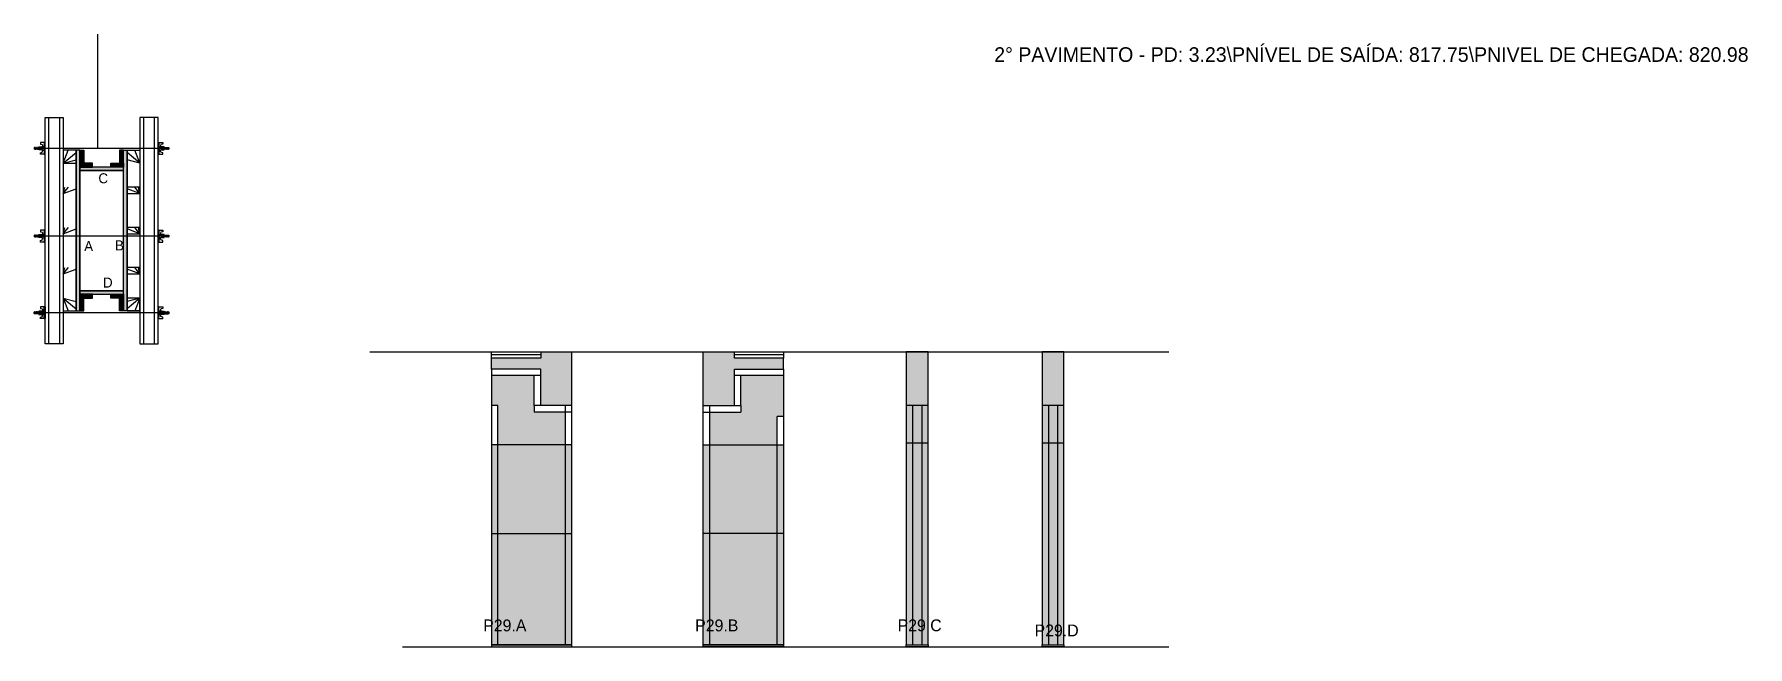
# Model space of a CAD drawing. Header units: metres. Extents: x 3558 to 5436, y 2792 to 3463.
import ezdxf

# ---------------------------------------------------------------- set-up
doc = ezdxf.new("R2010")
doc.units = ezdxf.units.M
for name, color, linetype in [('CHAPA', 7, 'Continuous'), ('COTA', 7, 'Continuous'), ('Hachura', 7, 'Continuous'), ('Madeira', 7, 'Continuous'), ('NOMENCLATURA', 7, 'Continuous'), ('Nível', 7, 'Continuous'), ('Painéis', 7, 'Continuous'), ('Perfil Metálico', 7, 'Continuous'), ('SARR_2.2x7', 7, 'Continuous'), ('SARRAFO', 7, 'Continuous'), ('Texto Seção', 7, 'Continuous'), ('TEXTO_GERAL', 7, 'Continuous')]:
    doc.layers.add(name, color=color, linetype=linetype)

msp = doc.modelspace()

# ---------------------------------------------------------------- hatches: boundary and pattern name
at = {"layer": 'COTA'}
h = msp.add_hatch(color=7, dxfattribs=at)
h.dxf.hatch_style = 1
h.paths.add_polyline_path([(4147.2, 3115.3), (4113.2, 3115.3), (4113.2, 3108.3), (4059.2, 3108.3), (4059.2, 3096.3), (4113.2, 3096.3), (4113.2, 3056.3), (4147.2, 3056.3), (4147.2, 3115.3)])
h = msp.add_hatch(color=7, dxfattribs=at)
h.dxf.hatch_style = 1
h.paths.add_polyline_path([(4325.4, 3096.3), (4379.4, 3096.3), (4379.4, 3108.3), (4325.4, 3108.3), (4325.4, 3115.3), (4291.4, 3115.3), (4291.4, 3056.3), (4325.4, 3056.3), (4325.4, 3096.3)])
h = msp.add_hatch(color=7, dxfattribs=at)
h.dxf.hatch_style = 1
h.paths.add_polyline_path([(4513.7, 3056.3), (4537.7, 3056.3), (4537.7, 3056.3), (4537.7, 3115.3), (4537.7, 3115.3), (4513.7, 3115.3), (4513.7, 3115.3), (4513.7, 3056.3)])
h = msp.add_hatch(color=7, dxfattribs=at)
h.dxf.hatch_style = 1
h.paths.add_polyline_path([(4662.6, 3056.3), (4686.6, 3056.3), (4686.6, 3056.3), (4686.6, 3115.3), (4686.6, 3115.3), (4662.6, 3115.3), (4662.6, 3115.3), (4662.6, 3056.3)])
at = {"layer": 'Hachura'}
h = msp.add_hatch(color=7, dxfattribs=at)
h.dxf.hatch_style = 1
h.paths.add_polyline_path([(3608, 3336), (3604, 3336), (3604, 3336), (3604, 3160), (3604, 3160), (3608, 3160), (3608, 3160), (3608, 3336)])
h = msp.add_hatch(color=7, dxfattribs=at)
h.dxf.hatch_style = 1
h.paths.add_polyline_path([(3608, 3322), (3612.4, 3322), (3612.4, 3322), (3612.4, 3336), (3612.4, 3336), (3608, 3336), (3608, 3336), (3608, 3322)])
h = msp.add_hatch(color=7, dxfattribs=at)
h.dxf.hatch_style = 1
h.paths.add_polyline_path([(3656, 3322), (3651.6, 3322), (3651.6, 3322), (3651.6, 3336), (3651.6, 3336), (3656, 3336), (3656, 3336), (3656, 3322)])
h = msp.add_hatch(color=7, dxfattribs=at)
h.dxf.hatch_style = 1
h.paths.add_polyline_path([(3656, 3336), (3660, 3336), (3660, 3336), (3660, 3160), (3660, 3160), (3656, 3160), (3656, 3160), (3656, 3336)])
h = msp.add_hatch(color=7, dxfattribs=at)
h.dxf.hatch_style = 1
h.paths.add_polyline_path([(3608, 3317.6), (3608, 3322), (3608, 3322), (3622, 3322), (3622, 3322), (3622, 3317.6), (3622, 3317.6), (3608, 3317.6)])
h = msp.add_hatch(color=7, dxfattribs=at)
h.dxf.hatch_style = 1
h.paths.add_polyline_path([(3656, 3314), (3656, 3317.6), (3656, 3317.6), (3608, 3317.6), (3608, 3317.6), (3608, 3314), (3608, 3314), (3656, 3314)])
h = msp.add_hatch(color=7, dxfattribs=at)
h.dxf.hatch_style = 1
h.paths.add_polyline_path([(3656, 3314), (3656, 3317.6), (3656, 3317.6), (3608, 3317.6), (3608, 3317.6), (3608, 3314), (3608, 3314), (3656, 3314)])
h = msp.add_hatch(color=7, dxfattribs=at)
h.dxf.hatch_style = 1
h.paths.add_polyline_path([(3656, 3317.6), (3656, 3322), (3656, 3322), (3642, 3322), (3642, 3322), (3642, 3317.6), (3642, 3317.6), (3656, 3317.6)])
h = msp.add_hatch(color=7, dxfattribs=at)
h.dxf.hatch_style = 1
h.paths.add_polyline_path([(3656, 3178.4), (3656, 3182), (3656, 3182), (3608, 3182), (3608, 3182), (3608, 3178.4), (3608, 3178.4), (3656, 3178.4)])
h = msp.add_hatch(color=7, dxfattribs=at)
h.dxf.hatch_style = 1
h.paths.add_polyline_path([(3656, 3178.4), (3656, 3182), (3656, 3182), (3608, 3182), (3608, 3182), (3608, 3178.4), (3608, 3178.4), (3656, 3178.4)])
h = msp.add_hatch(color=7, dxfattribs=at)
h.dxf.hatch_style = 1
h.paths.add_polyline_path([(3608, 3174), (3608, 3178.4), (3608, 3178.4), (3622, 3178.4), (3622, 3178.4), (3622, 3174), (3622, 3174), (3608, 3174)])
h = msp.add_hatch(color=7, dxfattribs=at)
h.dxf.hatch_style = 1
h.paths.add_polyline_path([(3608, 3174), (3612.4, 3174), (3612.4, 3174), (3612.4, 3160), (3612.4, 3160), (3608, 3160), (3608, 3160), (3608, 3174)])
h = msp.add_hatch(color=7, dxfattribs=at)
h.dxf.hatch_style = 1
h.paths.add_polyline_path([(3656, 3174), (3656, 3178.4), (3656, 3178.4), (3642, 3178.4), (3642, 3178.4), (3642, 3174), (3642, 3174), (3656, 3174)])
h = msp.add_hatch(color=7, dxfattribs=at)
h.dxf.hatch_style = 1
h.paths.add_polyline_path([(3656, 3174), (3651.6, 3174), (3651.6, 3174), (3651.6, 3160), (3651.6, 3160), (3656, 3160), (3656, 3160), (3656, 3174)])
h = msp.add_hatch(color=7, dxfattribs=at)
h.dxf.hatch_style = 1
h.paths.add_polyline_path([(4106.2, 3049.3), (4106.2, 3056.3), (4106.2, 3089.3), (4059.2, 3089.3), (4059.2, 3056.3), (4066.2, 3056.3), (4066.2, 3013.3), (4140.2, 3013.3), (4140.2, 3049.3), (4106.2, 3049.3)])
h.paths.add_polyline_path([(4332.4, 3049.3), (4298.4, 3049.3), (4298.4, 3013.3), (4372.4, 3013.3), (4372.4, 3044.3), (4379.4, 3044.3), (4379.4, 3089.3), (4332.4, 3089.3), (4332.4, 3056.3), (4332.4, 3049.3)])
h = msp.add_hatch(color=7, dxfattribs=at)
h.dxf.hatch_style = 1
h.paths.add_polyline_path([(4537.7, 2794.3), (4537.7, 3056.3), (4537.7, 3056.3), (4513.7, 3056.3), (4513.7, 3056.3), (4513.7, 2794.3), (4513.7, 2794.3), (4537.7, 2794.3)])
h = msp.add_hatch(color=7, dxfattribs=at)
h.dxf.hatch_style = 1
h.paths.add_polyline_path([(4686.6, 2794.3), (4686.6, 3056.3), (4686.6, 3056.3), (4662.6, 3056.3), (4662.6, 3056.3), (4662.6, 2794.3), (4662.6, 2794.3), (4686.6, 2794.3)])
h = msp.add_hatch(color=7, dxfattribs=at)
h.dxf.hatch_style = 1
h.paths.add_polyline_path([(4147.2, 2792.3), (4147.2, 3013.3), (4147.2, 3013.3), (4059.2, 3013.3), (4059.2, 3013.3), (4059.2, 2792.3), (4059.2, 2792.3), (4147.2, 2792.3)])
h = msp.add_hatch(color=7, dxfattribs=at)
h.dxf.hatch_style = 1
h.paths.add_polyline_path([(4291.4, 2792.3), (4291.4, 3013.3), (4291.4, 3013.3), (4379.4, 3013.3), (4379.4, 3013.3), (4379.4, 2792.3), (4379.4, 2792.3), (4291.4, 2792.3)])

# ---------------------------------------------------------------- linework, layer by layer
at = {"layer": 'CHAPA', "color": 7, "lineweight": 25}
for points in [[(3608, 3336), (3604, 3336), (3604, 3160), (3608, 3160)], [(3608, 3336), (3604, 3336), (3604, 3160), (3608, 3160)], [(3656, 3336), (3660, 3336), (3660, 3160), (3656, 3160)], [(3656, 3336), (3660, 3336), (3660, 3160), (3656, 3160)], [(3656, 3314), (3656, 3317.6), (3608, 3317.6), (3608, 3314)], [(3656, 3314), (3656, 3317.6), (3608, 3317.6), (3608, 3314)], [(3656, 3178.4), (3656, 3182), (3608, 3182), (3608, 3178.4)], [(3656, 3178.4), (3656, 3182), (3608, 3182), (3608, 3178.4)]]:
    msp.add_lwpolyline(points, close=True, dxfattribs=at)
at = {"layer": 'COTA', "color": 7, "lineweight": 25}
for p, q in [((4059.2, 3096.3), (4059.2, 3108.3)), ((4113.2, 3115.3), (4147.2, 3115.3)), ((4147.2, 3056.3), (4147.2, 3115.3)), ((4291.4, 3056.3), (4291.4, 3115.3)), ((4291.4, 3115.3), (4325.4, 3115.3)), ((4379.4, 3096.3), (4379.4, 3108.3))]:
    msp.add_line(p, q, dxfattribs=at)
for points in [[(4537.7, 3056.3), (4537.7, 3115.3), (4513.7, 3115.3), (4513.7, 3056.3)], [(4686.6, 3056.3), (4686.6, 3115.3), (4662.6, 3115.3), (4662.6, 3056.3)]]:
    msp.add_lwpolyline(points, dxfattribs=at)
at = {"layer": 'Defpoints', "color": 7, "lineweight": 25}
msp.add_line((3627.9, 3338), (3627.9, 3463), dxfattribs=at)
at = {"layer": 'Hachura', "color": 7, "lineweight": 25}
for p, q in [((3570, 3344.4), (3564.9, 3344.4)), ((3564.9, 3344.4), (3564.9, 3342.8)), ((3564.9, 3342.8), (3567.1, 3342.2)), ((3569.1, 3344.4), (3569.1, 3331.6)), ((3569.1, 3344.4), (3569.1, 3339.3)), ((3569.1, 3344.3), (3570, 3344.3)), ((3569.1, 3344.1), (3570, 3344.1)), ((3569.1, 3343.8), (3570, 3343.8)), ((3569.1, 3343.3), (3570, 3343.3)), ((3569.1, 3342.5), (3570, 3342.5)), ((3570, 3331.6), (3570, 3344.4)), ((3694, 3331.6), (3694, 3344.4)), ((3694, 3344.4), (3699.2, 3344.4)), ((3694.9, 3344.3), (3694, 3344.3)), ((3694.9, 3344.1), (3694, 3344.1)), ((3694.9, 3343.8), (3694, 3343.8)), ((3694.9, 3343.3), (3694, 3343.3)), ((3694.9, 3342.5), (3694, 3342.5)), ((3694.9, 3344.4), (3694.9, 3331.6)), ((3694.9, 3344.4), (3694.9, 3339.3)), ((3699.2, 3342.8), (3697, 3342.2)), ((3699.2, 3344.4), (3699.2, 3342.8)), ((3558.5, 3339), (3558.2, 3338.7)), ((3558.2, 3338.7), (3558.2, 3337.4)), ((3558.5, 3337.1), (3558.2, 3337.4)), ((3558.9, 3339), (3558.5, 3339)), ((3558.5, 3339), (3558.5, 3339)), ((3558.5, 3337.1), (3558.5, 3339)), ((3559.2, 3337.1), (3558.5, 3338.4)), ((3559.1, 3337), (3558.5, 3338.1)), ((3558.5, 3337.6), (3558.9, 3336.9)), ((3558.5, 3337.4), (3558.7, 3337.1)), ((3558.7, 3337.1), (3558.5, 3337.1)), ((3558.9, 3339), (3559.8, 3337.1)), ((3558.9, 3339), (3559.8, 3337.1)), ((3559, 3339.1), (3560, 3336.9)), ((3560.3, 3337), (3559.2, 3339.1)), ((3559.2, 3337.1), (3559.8, 3337.1)), ((3560, 3339), (3559.4, 3339)), ((3560.3, 3337.1), (3559.4, 3339)), ((3560, 3339), (3561, 3337.1)), ((3560.1, 3339.1), (3561.2, 3336.9)), ((3561, 3337.1), (3560.3, 3337.1)), ((3561.4, 3337), (3560.4, 3339.1)), ((3561.2, 3339), (3560.5, 3339)), ((3561.5, 3337.1), (3560.5, 3339)), ((3560.7, 3339), (3560.5, 3339)), ((3561.2, 3339), (3562.1, 3337.1)), ((3561.3, 3339.1), (3562.4, 3336.9)), ((3562.6, 3337), (3561.5, 3339.1)), ((3561.7, 3337.1), (3561.5, 3337.1)), ((3562.3, 3339), (3561.7, 3339)), ((3562.7, 3337.1), (3561.7, 3339)), ((3561.7, 3337.1), (3562.1, 3337.1)), ((3562.3, 3339), (3563.3, 3337.1)), ((3563.3, 3337.9), (3562.7, 3339.1)), ((3562.7, 3337.1), (3563.3, 3337.1)), ((3563.3, 3338.1), (3562.9, 3339)), ((3563.3, 3339), (3562.9, 3339)), ((3704.8, 3338), (3563, 3338)), ((3563.3, 3336.3), (3563.3, 3339.7)), ((3563.3, 3339.7), (3566.5, 3339.7)), ((3563.3, 3338.6), (3566.5, 3338.6)), ((3563.3, 3337.1), (3566.5, 3337.1)), ((3566.5, 3336.3), (3563.3, 3336.3)), ((3563.4, 3336.3), (3563.4, 3339.7)), ((3564.9, 3333.2), (3567.1, 3333.8)), ((3564.9, 3331.6), (3564.9, 3333.2)), ((3569.1, 3331.6), (3564.9, 3331.6)), ((3566.5, 3339.9), (3566.5, 3336.1)), ((3569.1, 3339.9), (3566.5, 3339.9)), ((3566.5, 3336.1), (3566.5, 3336.3)), ((3566.5, 3336.1), (3566.5, 3336.3)), ((3566.5, 3336.1), (3569.1, 3336.1)), ((3569.1, 3338.3), (3567.1, 3338.3)), ((3567.1, 3337.8), (3569.1, 3337.8)), ((3567.3, 3341.9), (3567.3, 3339.9)), ((3567.3, 3334.1), (3567.3, 3336.1)), ((3569.1, 3341), (3570, 3341)), ((3569.1, 3338), (3569.1, 3339.9)), ((3569.1, 3339.3), (3569.1, 3338.6)), ((3569.1, 3338), (3570, 3338)), ((3569.1, 3335), (3570, 3335)), ((3569.1, 3333.5), (3570, 3333.5)), ((3569.1, 3332.7), (3570, 3332.7)), ((3569.1, 3332.2), (3570, 3332.2)), ((3569.1, 3331.9), (3570, 3331.9)), ((3569.1, 3331.7), (3570, 3331.7)), ((3569.1, 3331.6), (3570, 3331.6)), ((3569.4, 3339), (3569.2, 3339)), ((3569.2, 3337), (3569.7, 3337)), ((3569.9, 3339), (3569.4, 3339)), ((3570, 3332.5), (3570, 3340.3)), ((3694.9, 3341), (3694, 3341)), ((3694, 3332.5), (3694, 3340.3)), ((3694.9, 3338), (3694, 3338)), ((3694.9, 3335), (3694, 3335)), ((3694.9, 3333.5), (3694, 3333.5)), ((3694.9, 3332.7), (3694, 3332.7)), ((3694.9, 3332.2), (3694, 3332.2)), ((3694.9, 3331.9), (3694, 3331.9)), ((3694.9, 3331.7), (3694, 3331.7)), ((3694.9, 3331.6), (3694, 3331.6)), ((3694.2, 3339), (3694.6, 3339)), ((3694.8, 3337), (3694.4, 3337)), ((3694.6, 3339), (3694.8, 3339)), ((3694.9, 3338), (3694.9, 3339.9)), ((3694.9, 3339.9), (3697.5, 3339.9)), ((3694.9, 3339.3), (3694.9, 3338.6)), ((3694.9, 3338.3), (3696.9, 3338.3)), ((3696.9, 3337.8), (3694.9, 3337.8)), ((3697.5, 3336.1), (3694.9, 3336.1)), ((3694.9, 3331.6), (3699.2, 3331.6)), ((3696.7, 3341.9), (3696.7, 3339.9)), ((3696.7, 3334.1), (3696.7, 3336.1)), ((3699.2, 3333.2), (3697, 3333.8)), ((3697.5, 3339.9), (3697.5, 3336.1)), ((3700.7, 3339.7), (3697.5, 3339.7)), ((3700.7, 3338.6), (3697.5, 3338.6)), ((3700.7, 3337.1), (3697.5, 3337.1)), ((3697.5, 3336.3), (3700.7, 3336.3)), ((3697.5, 3336.1), (3697.5, 3336.3)), ((3697.5, 3336.1), (3697.5, 3336.3)), ((3699.2, 3331.6), (3699.2, 3333.2)), ((3700.7, 3336.3), (3700.7, 3339.7)), ((3700.7, 3336.3), (3700.7, 3339.7)), ((3700.7, 3337.9), (3701.4, 3339.1)), ((3701.7, 3339), (3700.7, 3337.1)), ((3700.7, 3338.1), (3701.2, 3339)), ((3700.7, 3339), (3701.2, 3339)), ((3701.4, 3337.1), (3700.7, 3337.1)), ((3701.4, 3337), (3702.5, 3339.1)), ((3701.4, 3337.1), (3702.3, 3339)), ((3702.8, 3339.1), (3701.7, 3336.9)), ((3701.7, 3339), (3702.3, 3339)), ((3702.9, 3339), (3701.9, 3337.1)), ((3702.3, 3337.1), (3701.9, 3337.1)), ((3702.3, 3337.1), (3702.5, 3337.1)), ((3702.5, 3337.1), (3703.5, 3339)), ((3702.6, 3337), (3703.7, 3339.1)), ((3703.9, 3339.1), (3702.8, 3336.9)), ((3702.9, 3339), (3703.5, 3339)), ((3704, 3339), (3703, 3337.1)), ((3703, 3337.1), (3703.7, 3337.1)), ((3703.3, 3339), (3703.5, 3339)), ((3703.7, 3337.1), (3704.7, 3339)), ((3703.8, 3337), (3704.8, 3339.1)), ((3705.1, 3339.1), (3704, 3336.9)), ((3704, 3339), (3704.7, 3339)), ((3705.2, 3339), (3704.2, 3337.1)), ((3705.2, 3339), (3704.2, 3337.1)), ((3704.9, 3337.1), (3704.2, 3337.1)), ((3704.9, 3337.1), (3705.5, 3338.4)), ((3704.9, 3337), (3705.5, 3338.1)), ((3705.2, 3339), (3705.5, 3339)), ((3705.5, 3337.6), (3705.2, 3336.9)), ((3705.5, 3337.4), (3705.4, 3337.1)), ((3705.4, 3337.1), (3705.5, 3337.1)), ((3705.5, 3339), (3705.5, 3339)), ((3705.5, 3339), (3705.8, 3338.7)), ((3705.5, 3337.1), (3705.5, 3339)), ((3705.5, 3337.1), (3705.8, 3337.4)), ((3705.8, 3338.7), (3705.8, 3337.4)), ((3564.9, 3248.4), (3564.9, 3246.8)), ((3569.1, 3248.4), (3569.1, 3235.5)), ((3569.1, 3248.4), (3569.1, 3243.3)), ((3694.9, 3248.4), (3694.9, 3235.5)), ((3694.9, 3248.4), (3694.9, 3243.3)), ((3699.2, 3248.4), (3699.2, 3246.8)), ((3558.5, 3243), (3558.2, 3242.7)), ((3558.2, 3242.7), (3558.2, 3241.4)), ((3558.5, 3241.1), (3558.2, 3241.4)), ((3558.9, 3243), (3558.5, 3243)), ((3558.5, 3243), (3558.5, 3243)), ((3558.5, 3241.1), (3558.5, 3243)), ((3559.2, 3241.1), (3558.5, 3242.4)), ((3559.1, 3241), (3558.5, 3242.1)), ((3558.5, 3241.6), (3558.9, 3240.9)), ((3558.5, 3241.4), (3558.7, 3241.1)), ((3558.7, 3241.1), (3558.5, 3241.1)), ((3558.9, 3243), (3559.8, 3241.1)), ((3558.9, 3243), (3559.8, 3241.1)), ((3559, 3243.1), (3560, 3240.9)), ((3560.3, 3241), (3559.2, 3243.1)), ((3559.2, 3241.1), (3559.8, 3241.1)), ((3560, 3243), (3559.4, 3243)), ((3560.3, 3241.1), (3559.4, 3243)), ((3560, 3243), (3561, 3241.1)), ((3560.1, 3243.1), (3561.2, 3240.9)), ((3561, 3241.1), (3560.3, 3241.1)), ((3561.4, 3241), (3560.4, 3243.1)), ((3561.2, 3243), (3560.5, 3243)), ((3561.5, 3241.1), (3560.5, 3243)), ((3560.7, 3243), (3560.5, 3243)), ((3561.2, 3243), (3562.1, 3241.1)), ((3561.3, 3243.1), (3562.4, 3240.9)), ((3562.6, 3241), (3561.5, 3243.1)), ((3561.7, 3241.1), (3561.5, 3241.1)), ((3562.3, 3243), (3561.7, 3243)), ((3562.7, 3241.1), (3561.7, 3243)), ((3561.7, 3241.1), (3562.1, 3241.1)), ((3562.3, 3243), (3563.3, 3241.1)), ((3563.3, 3241.9), (3562.7, 3243.1)), ((3562.7, 3241.1), (3563.3, 3241.1)), ((3563.3, 3242.1), (3562.9, 3243)), ((3563.3, 3243), (3562.9, 3243)), ((3704.8, 3242), (3563, 3242)), ((3563.3, 3240.3), (3563.3, 3243.7)), ((3563.3, 3243.7), (3566.5, 3243.7)), ((3563.3, 3242.6), (3566.5, 3242.6)), ((3563.3, 3241.1), (3566.5, 3241.1)), ((3566.5, 3240.3), (3563.3, 3240.3)), ((3563.4, 3240.3), (3563.4, 3243.7)), ((3570, 3248.4), (3564.9, 3248.4)), ((3564.9, 3246.8), (3567.1, 3246.2)), ((3564.9, 3237.2), (3567.1, 3237.8)), ((3564.9, 3235.5), (3564.9, 3237.2)), ((3569.1, 3235.5), (3564.9, 3235.5)), ((3566.5, 3243.9), (3566.5, 3240.1)), ((3569.1, 3243.9), (3566.5, 3243.9)), ((3566.5, 3240.1), (3566.5, 3240.3)), ((3566.5, 3240.1), (3566.5, 3240.3)), ((3566.5, 3240.1), (3569.1, 3240.1)), ((3569.1, 3242.3), (3567.1, 3242.3)), ((3567.1, 3241.8), (3569.1, 3241.8)), ((3567.3, 3245.9), (3567.3, 3243.9)), ((3567.3, 3238.1), (3567.3, 3240.1)), ((3569.1, 3248.3), (3570, 3248.3)), ((3569.1, 3248.1), (3570, 3248.1)), ((3569.1, 3247.8), (3570, 3247.8)), ((3569.1, 3247.3), (3570, 3247.3)), ((3569.1, 3246.5), (3570, 3246.5)), ((3569.1, 3245), (3570, 3245)), ((3569.1, 3242), (3569.1, 3243.9)), ((3569.1, 3243.3), (3569.1, 3242.6)), ((3569.1, 3242), (3570, 3242)), ((3569.1, 3239), (3570, 3239)), ((3569.1, 3237.5), (3570, 3237.5)), ((3569.1, 3236.7), (3570, 3236.7)), ((3569.1, 3236.2), (3570, 3236.2)), ((3569.1, 3235.9), (3570, 3235.9)), ((3569.1, 3235.7), (3570, 3235.7)), ((3569.1, 3235.5), (3570, 3235.5)), ((3569.4, 3243), (3569.2, 3243)), ((3569.2, 3241), (3569.7, 3241)), ((3569.9, 3243), (3569.4, 3243)), ((3570, 3235.5), (3570, 3248.4)), ((3570, 3236.5), (3570, 3244.3)), ((3694, 3235.5), (3694, 3248.4)), ((3694, 3248.4), (3699.2, 3248.4)), ((3694.9, 3248.3), (3694, 3248.3)), ((3694.9, 3248.1), (3694, 3248.1)), ((3694.9, 3247.8), (3694, 3247.8)), ((3694.9, 3247.3), (3694, 3247.3)), ((3694.9, 3246.5), (3694, 3246.5)), ((3694.9, 3245), (3694, 3245)), ((3694, 3236.5), (3694, 3244.3)), ((3694.9, 3242), (3694, 3242)), ((3694.9, 3239), (3694, 3239)), ((3694.9, 3237.5), (3694, 3237.5)), ((3694.9, 3236.7), (3694, 3236.7)), ((3694.9, 3236.2), (3694, 3236.2)), ((3694.9, 3235.9), (3694, 3235.9)), ((3694.9, 3235.7), (3694, 3235.7)), ((3694.9, 3235.5), (3694, 3235.5)), ((3694.2, 3243), (3694.6, 3243)), ((3694.8, 3241), (3694.4, 3241)), ((3694.6, 3243), (3694.8, 3243)), ((3694.9, 3242), (3694.9, 3243.9)), ((3694.9, 3243.9), (3697.5, 3243.9)), ((3694.9, 3243.3), (3694.9, 3242.6)), ((3694.9, 3242.3), (3696.9, 3242.3)), ((3696.9, 3241.8), (3694.9, 3241.8)), ((3697.5, 3240.1), (3694.9, 3240.1)), ((3694.9, 3235.5), (3699.2, 3235.5)), ((3696.7, 3245.9), (3696.7, 3243.9)), ((3696.7, 3238.1), (3696.7, 3240.1)), ((3699.2, 3246.8), (3697, 3246.2)), ((3699.2, 3237.2), (3697, 3237.8)), ((3697.5, 3243.9), (3697.5, 3240.1)), ((3700.7, 3243.7), (3697.5, 3243.7)), ((3700.7, 3242.6), (3697.5, 3242.6)), ((3700.7, 3241.1), (3697.5, 3241.1)), ((3697.5, 3240.3), (3700.7, 3240.3)), ((3697.5, 3240.1), (3697.5, 3240.3)), ((3697.5, 3240.1), (3697.5, 3240.3)), ((3699.2, 3235.5), (3699.2, 3237.2)), ((3700.7, 3240.3), (3700.7, 3243.7)), ((3700.7, 3240.3), (3700.7, 3243.7)), ((3700.7, 3241.9), (3701.4, 3243.1)), ((3701.7, 3243), (3700.7, 3241.1)), ((3700.7, 3242.1), (3701.2, 3243)), ((3700.7, 3243), (3701.2, 3243)), ((3701.4, 3241.1), (3700.7, 3241.1)), ((3701.4, 3241), (3702.5, 3243.1)), ((3701.4, 3241.1), (3702.3, 3243)), ((3702.8, 3243.1), (3701.7, 3240.9)), ((3701.7, 3243), (3702.3, 3243)), ((3702.9, 3243), (3701.9, 3241.1)), ((3702.3, 3241.1), (3701.9, 3241.1)), ((3702.3, 3241.1), (3702.5, 3241.1)), ((3702.5, 3241.1), (3703.5, 3243)), ((3702.6, 3241), (3703.7, 3243.1)), ((3703.9, 3243.1), (3702.8, 3240.9)), ((3702.9, 3243), (3703.5, 3243)), ((3704, 3243), (3703, 3241.1)), ((3703, 3241.1), (3703.7, 3241.1)), ((3703.3, 3243), (3703.5, 3243)), ((3703.7, 3241.1), (3704.7, 3243)), ((3703.8, 3241), (3704.8, 3243.1)), ((3705.1, 3243.1), (3704, 3240.9)), ((3704, 3243), (3704.7, 3243)), ((3705.2, 3243), (3704.2, 3241.1)), ((3705.2, 3243), (3704.2, 3241.1)), ((3704.9, 3241.1), (3704.2, 3241.1)), ((3704.9, 3241.1), (3705.5, 3242.4)), ((3704.9, 3241), (3705.5, 3242.1)), ((3705.2, 3243), (3705.5, 3243)), ((3705.5, 3241.6), (3705.2, 3240.9)), ((3705.5, 3241.4), (3705.4, 3241.1)), ((3705.4, 3241.1), (3705.5, 3241.1)), ((3705.5, 3243), (3705.5, 3243)), ((3705.5, 3243), (3705.8, 3242.7)), ((3705.5, 3241.1), (3705.5, 3243)), ((3705.5, 3241.1), (3705.8, 3241.4)), ((3705.8, 3242.7), (3705.8, 3241.4)), ((3558.5, 3158.9), (3558.2, 3158.6)), ((3558.2, 3157.3), (3558.2, 3158.6)), ((3558.5, 3157), (3558.2, 3157.3)), ((3558.5, 3158.4), (3558.9, 3159.1)), ((3559.1, 3159), (3558.5, 3157.9)), ((3558.5, 3158.6), (3558.7, 3158.9)), ((3558.7, 3158.9), (3558.5, 3158.9)), ((3559.2, 3158.9), (3558.5, 3157.6)), ((3558.5, 3158.9), (3558.5, 3157)), ((3558.9, 3157), (3558.5, 3157)), ((3558.5, 3157), (3558.5, 3157)), ((3558.9, 3157), (3559.8, 3158.9)), ((3558.9, 3157), (3559.8, 3158.9)), ((3559, 3156.9), (3560, 3159.1)), ((3560.3, 3159), (3559.2, 3156.9)), ((3559.2, 3158.9), (3559.8, 3158.9)), ((3560.3, 3158.9), (3559.4, 3157)), ((3560, 3157), (3559.4, 3157)), ((3560, 3157), (3561, 3158.9)), ((3560.1, 3156.9), (3561.2, 3159.1)), ((3561, 3158.9), (3560.3, 3158.9)), ((3561.4, 3159), (3560.4, 3156.9)), ((3561.5, 3158.9), (3560.5, 3157)), ((3561.2, 3157), (3560.5, 3157)), ((3560.7, 3157), (3560.5, 3157)), ((3561.2, 3157), (3562.1, 3158.9)), ((3561.3, 3156.9), (3562.4, 3159.1)), ((3562.6, 3159), (3561.5, 3156.9)), ((3561.7, 3158.9), (3561.5, 3158.9)), ((3561.7, 3158.9), (3562.1, 3158.9)), ((3562.7, 3158.9), (3561.7, 3157)), ((3562.3, 3157), (3561.7, 3157)), ((3562.3, 3157), (3563.3, 3158.9)), ((3562.7, 3158.9), (3563.3, 3158.9)), ((3563.3, 3158.1), (3562.7, 3156.9)), ((3563.3, 3157.9), (3562.9, 3157)), ((3563.3, 3157), (3562.9, 3157)), ((3704.8, 3158), (3563, 3158)), ((3563.3, 3159.7), (3563.3, 3156.3)), ((3566.5, 3159.7), (3563.3, 3159.7)), ((3563.3, 3158.9), (3566.5, 3158.9)), ((3563.3, 3157.4), (3566.5, 3157.4)), ((3563.3, 3156.3), (3566.5, 3156.3)), ((3563.4, 3159.7), (3563.4, 3156.3)), ((3569.1, 3164.4), (3564.9, 3164.4)), ((3564.9, 3164.4), (3564.9, 3162.8)), ((3564.9, 3162.8), (3567.1, 3162.2)), ((3566.5, 3156.1), (3566.5, 3159.9)), ((3566.5, 3159.9), (3569.1, 3159.9)), ((3566.5, 3159.9), (3566.5, 3159.7)), ((3566.5, 3159.9), (3566.5, 3159.7)), ((3569.1, 3156.1), (3566.5, 3156.1)), ((3567.1, 3158.2), (3569.1, 3158.2)), ((3569.1, 3157.7), (3567.1, 3157.7)), ((3567.3, 3161.9), (3567.3, 3159.9)), ((3567.3, 3154.1), (3567.3, 3156.1)), ((3569.1, 3151.5), (3569.1, 3164.4)), ((3569.1, 3164.4), (3570, 3164.4)), ((3569.1, 3164.3), (3570, 3164.3)), ((3569.1, 3164.1), (3570, 3164.1)), ((3569.1, 3163.8), (3570, 3163.8)), ((3569.1, 3163.3), (3570, 3163.3)), ((3569.1, 3162.5), (3570, 3162.5)), ((3569.1, 3161), (3570, 3161)), ((3569.1, 3158), (3569.1, 3156.1)), ((3569.1, 3158), (3570, 3158)), ((3569.1, 3156.7), (3569.1, 3157.4)), ((3569.1, 3151.5), (3569.1, 3156.7)), ((3569.1, 3155), (3570, 3155)), ((3569.2, 3159), (3569.7, 3159)), ((3569.4, 3157), (3569.2, 3157)), ((3569.9, 3157), (3569.4, 3157)), ((3570, 3164.4), (3570, 3151.6)), ((3570, 3163.5), (3570, 3155.7)), ((3694, 3164.4), (3694, 3151.6)), ((3694.9, 3164.4), (3694, 3164.4)), ((3694.9, 3164.3), (3694, 3164.3)), ((3694.9, 3164.1), (3694, 3164.1)), ((3694.9, 3163.8), (3694, 3163.8)), ((3694, 3163.5), (3694, 3155.7)), ((3694.9, 3163.3), (3694, 3163.3)), ((3694.9, 3162.5), (3694, 3162.5)), ((3694.9, 3161), (3694, 3161)), ((3694.9, 3158), (3694, 3158)), ((3694.9, 3155), (3694, 3155)), ((3694.2, 3157), (3694.6, 3157)), ((3694.8, 3159), (3694.4, 3159)), ((3694.6, 3157), (3694.8, 3157)), ((3694.9, 3151.5), (3694.9, 3164.4)), ((3694.9, 3164.4), (3699.2, 3164.4)), ((3697.5, 3159.9), (3694.9, 3159.9)), ((3696.9, 3158.2), (3694.9, 3158.2)), ((3694.9, 3158), (3694.9, 3156.1)), ((3694.9, 3157.7), (3696.9, 3157.7)), ((3694.9, 3156.7), (3694.9, 3157.4)), ((3694.9, 3151.5), (3694.9, 3156.7)), ((3694.9, 3156.1), (3697.5, 3156.1)), ((3696.7, 3161.9), (3696.7, 3159.9)), ((3696.7, 3154.1), (3696.7, 3156.1)), ((3699.2, 3162.8), (3697, 3162.2)), ((3697.5, 3156.1), (3697.5, 3159.9)), ((3697.5, 3159.9), (3697.5, 3159.7)), ((3697.5, 3159.9), (3697.5, 3159.7)), ((3697.5, 3159.7), (3700.7, 3159.7)), ((3700.7, 3158.9), (3697.5, 3158.9)), ((3700.7, 3157.4), (3697.5, 3157.4)), ((3700.7, 3156.3), (3697.5, 3156.3)), ((3699.2, 3164.4), (3699.2, 3162.8)), ((3700.7, 3159.7), (3700.7, 3156.3)), ((3700.7, 3159.7), (3700.7, 3156.3)), ((3701.4, 3158.9), (3700.7, 3158.9)), ((3701.7, 3157), (3700.7, 3158.9)), ((3700.7, 3158.1), (3701.4, 3156.9)), ((3700.7, 3157.9), (3701.2, 3157)), ((3700.7, 3157), (3701.2, 3157)), ((3701.4, 3159), (3702.5, 3156.9)), ((3701.4, 3158.9), (3702.3, 3157)), ((3702.8, 3156.9), (3701.7, 3159.1)), ((3701.7, 3157), (3702.3, 3157)), ((3702.3, 3158.9), (3701.9, 3158.9)), ((3702.9, 3157), (3701.9, 3158.9)), ((3702.3, 3158.9), (3702.5, 3158.9)), ((3702.5, 3158.9), (3703.5, 3157)), ((3702.6, 3159), (3703.7, 3156.9)), ((3703.9, 3156.9), (3702.8, 3159.1)), ((3702.9, 3157), (3703.5, 3157)), ((3703, 3158.9), (3703.7, 3158.9)), ((3704, 3157), (3703, 3158.9)), ((3703.3, 3157), (3703.5, 3157)), ((3703.7, 3158.9), (3704.7, 3157)), ((3703.8, 3159), (3704.8, 3156.9)), ((3705.1, 3156.9), (3704, 3159.1)), ((3704, 3157), (3704.7, 3157)), ((3705.2, 3157), (3704.2, 3158.9)), ((3704.9, 3158.9), (3704.2, 3158.9)), ((3705.2, 3157), (3704.2, 3158.9)), ((3704.9, 3159), (3705.5, 3157.9)), ((3704.9, 3158.9), (3705.5, 3157.6)), ((3705.5, 3158.4), (3705.2, 3159.1)), ((3705.2, 3157), (3705.5, 3157)), ((3705.5, 3158.6), (3705.4, 3158.9)), ((3705.4, 3158.9), (3705.5, 3158.9)), ((3705.5, 3158.9), (3705.8, 3158.6)), ((3705.5, 3158.9), (3705.5, 3157)), ((3705.5, 3157), (3705.8, 3157.3)), ((3705.5, 3157), (3705.5, 3157)), ((3705.8, 3157.3), (3705.8, 3158.6)), ((3564.9, 3153.2), (3567.1, 3153.8)), ((3564.9, 3151.5), (3564.9, 3153.2)), ((3570, 3151.6), (3564.9, 3151.6)), ((3569.1, 3153.5), (3570, 3153.5)), ((3569.1, 3152.7), (3570, 3152.7)), ((3569.1, 3152.2), (3570, 3152.2)), ((3569.1, 3151.9), (3570, 3151.9)), ((3569.1, 3151.7), (3570, 3151.7)), ((3694.9, 3153.5), (3694, 3153.5)), ((3694.9, 3152.7), (3694, 3152.7)), ((3694.9, 3152.2), (3694, 3152.2)), ((3694.9, 3151.9), (3694, 3151.9)), ((3694.9, 3151.7), (3694, 3151.7)), ((3694, 3151.6), (3699.2, 3151.6)), ((3699.2, 3153.2), (3697, 3153.8)), ((3699.2, 3151.5), (3699.2, 3153.2))]:
    msp.add_line(p, q, dxfattribs=at)
at = {"layer": 'Madeira', "color": 7, "lineweight": 25}
for p, q in [((3590, 3322), (3595.4, 3336)), ((3590, 3322), (3604, 3333.5)), ((3590, 3322), (3604, 3325.5)), ((3674, 3322), (3660, 3333.5)), ((3674, 3322), (3660, 3325.5)), ((3674, 3322), (3668.6, 3336)), ((3590, 3288.5), (3595.8, 3295.5)), ((3590, 3288.5), (3591.7, 3295.5)), ((3590, 3288.5), (3604, 3293.9)), ((3674, 3288.5), (3660, 3293.9)), ((3674, 3288.5), (3668.3, 3295.5)), ((3674, 3288.5), (3672.3, 3295.5)), ((3590, 3244.5), (3595.8, 3251.5)), ((3590, 3244.5), (3591.7, 3251.5)), ((3590, 3244.5), (3604, 3249.9)), ((3674, 3244.5), (3660, 3249.9)), ((3674, 3244.5), (3668.3, 3251.5)), ((3674, 3244.5), (3672.3, 3251.5)), ((3590, 3200.5), (3595.8, 3207.5)), ((3590, 3200.5), (3591.7, 3207.5)), ((3590, 3200.5), (3604, 3205.9)), ((3674, 3200.5), (3660, 3205.9)), ((3674, 3200.5), (3668.3, 3207.5)), ((3674, 3200.5), (3672.3, 3207.5)), ((3590, 3174), (3604, 3162.5)), ((3590, 3174), (3604, 3170.5)), ((3590, 3174), (3595.4, 3160)), ((3674, 3174), (3660, 3162.5)), ((3674, 3174), (3660, 3170.5)), ((3674, 3174), (3668.6, 3160))]:
    msp.add_line(p, q, dxfattribs=at)
for points in [[(3590, 3322), (3604, 3322), (3604, 3336), (3590, 3336)], [(3590, 3160), (3604, 3160), (3604, 3336), (3590, 3336)], [(3674, 3160), (3660, 3160), (3660, 3336), (3674, 3336)], [(3674, 3288.5), (3674, 3295.5), (3660, 3295.5), (3660, 3288.5)], [(3674, 3244.5), (3674, 3251.5), (3660, 3251.5), (3660, 3244.5)], [(3674, 3200.5), (3674, 3207.5), (3660, 3207.5), (3660, 3200.5)], [(3674, 3174), (3660, 3174), (3660, 3160), (3674, 3160)]]:
    msp.add_lwpolyline(points, close=True, dxfattribs=at)
at = {"layer": 'Nível', "color": 7, "lineweight": 25}
for p, q in [((3925.8, 3115.3), (4801.7, 3115.3)), ((3961.8, 2792.3), (4801.7, 2792.3))]:
    msp.add_line(p, q, dxfattribs=at)
at = {"layer": 'Painéis', "color": 7, "lineweight": 25}
for p, q in [((4059.2, 3096.3), (4059.2, 3013.3)), ((4113.2, 3096.3), (4059.2, 3096.3)), ((4113.2, 3056.3), (4113.2, 3096.3)), ((4325.4, 3096.3), (4379.4, 3096.3)), ((4325.4, 3056.3), (4325.4, 3096.3)), ((4379.4, 3096.3), (4379.4, 3013.3)), ((4147.2, 3056.3), (4113.2, 3056.3)), ((4147.2, 3013.3), (4147.2, 3056.3)), ((4291.4, 3013.3), (4291.4, 3056.3)), ((4291.4, 3056.3), (4325.4, 3056.3)), ((4513.7, 3056.3), (4513.7, 2794.3)), ((4537.7, 3056.3), (4513.7, 3056.3)), ((4537.7, 2794.3), (4537.7, 3056.3)), ((4662.6, 3056.3), (4662.6, 2794.3)), ((4686.6, 3056.3), (4662.6, 3056.3)), ((4686.6, 2794.3), (4686.6, 3056.3)), ((4059.2, 3013.3), (4059.2, 2792.3)), ((4147.2, 3013.3), (4059.2, 3013.3)), ((4147.2, 3013.3), (4059.2, 3013.3)), ((4147.2, 2792.3), (4147.2, 3013.3)), ((4291.4, 2792.3), (4291.4, 3013.3)), ((4291.4, 3013.3), (4379.4, 3013.3)), ((4291.4, 3013.3), (4379.4, 3013.3)), ((4379.4, 3013.3), (4379.4, 2792.3)), ((4537.7, 3015.3), (4513.7, 3015.3)), ((4686.6, 3015.3), (4662.6, 3015.3)), ((4059.2, 2916.3), (4147.2, 2916.3)), ((4379.4, 2916.3), (4291.4, 2916.3)), ((4059.2, 2794.3), (4147.2, 2794.3)), ((4379.4, 2794.3), (4291.4, 2794.3)), ((4513.7, 2794.3), (4537.7, 2794.3)), ((4662.6, 2794.3), (4686.6, 2794.3))]:
    msp.add_line(p, q, dxfattribs=at)
for points in [[(3608, 3182), (3656, 3182), (3656, 3314), (3608, 3314)], [(4113.2, 3108.3), (4059.2, 3108.3), (4059.2, 3115.3), (4113.2, 3115.3)], [(4379.4, 3108.3), (4325.4, 3108.3), (4325.4, 3115.3), (4379.4, 3115.3)], [(4147.2, 2794.3), (4059.2, 2794.3), (4059.2, 2792.3), (4147.2, 2792.3)], [(4291.4, 2794.3), (4379.4, 2794.3), (4379.4, 2792.3), (4291.4, 2792.3)], [(4513.7, 2794.3), (4537.7, 2794.3), (4537.7, 2792.3), (4513.7, 2792.3)], [(4662.6, 2794.3), (4686.6, 2794.3), (4686.6, 2792.3), (4662.6, 2792.3)]]:
    msp.add_lwpolyline(points, close=True, dxfattribs=at)
at = {"layer": 'Perfil Metálico', "color": 7, "lineweight": 25}
for points in [[(3570, 3372), (3590, 3372), (3590, 3124), (3570, 3124)], [(3586, 3124), (3574, 3124), (3574, 3372), (3586, 3372)], [(3694, 3372), (3674, 3372), (3674, 3124), (3694, 3124)], [(3678, 3124), (3690, 3124), (3690, 3372), (3678, 3372)]]:
    msp.add_lwpolyline(points, close=True, dxfattribs=at)
at = {"layer": 'SARR_2.2x7', "color": 7, "lineweight": 25}
for p, q in [((4113.2, 3111.8), (4059.2, 3111.8)), ((4379.4, 3111.8), (4325.4, 3111.8)), ((4113.2, 3089.3), (4059.2, 3089.3)), ((4106.2, 3056.3), (4106.2, 3089.3)), ((4379.4, 3089.3), (4325.4, 3089.3)), ((4332.4, 3056.3), (4332.4, 3089.3)), ((4066.2, 3056.3), (4059.2, 3056.3)), ((4066.2, 3013.3), (4066.2, 3056.3)), ((4113.2, 3056.3), (4106.2, 3056.3)), ((4106.2, 3056.3), (4106.2, 3049.3)), ((4147.2, 3049.3), (4106.2, 3049.3)), ((4140.2, 3013.3), (4140.2, 3056.3)), ((4291.4, 3049.3), (4332.4, 3049.3)), ((4298.4, 3013.3), (4298.4, 3056.3)), ((4325.4, 3056.3), (4332.4, 3056.3)), ((4332.4, 3056.3), (4332.4, 3049.3)), ((4372.4, 3013.3), (4372.4, 3044.3)), ((4379.4, 3044.3), (4372.4, 3044.3)), ((4520.7, 3056.3), (4520.7, 3015.3)), ((4530.7, 3056.3), (4530.7, 3015.3)), ((4669.6, 3056.3), (4669.6, 3015.3)), ((4679.6, 3056.3), (4679.6, 3015.3)), ((4066.2, 2916.3), (4066.2, 3013.3)), ((4140.2, 2916.3), (4140.2, 3013.3)), ((4298.4, 2916.3), (4298.4, 3013.3)), ((4372.4, 2916.3), (4372.4, 3013.3)), ((4520.7, 3015.3), (4520.7, 2794.3)), ((4530.7, 3015.3), (4530.7, 2794.3)), ((4669.6, 3015.3), (4669.6, 2794.3)), ((4679.6, 3015.3), (4679.6, 2794.3)), ((4066.2, 2794.3), (4066.2, 2916.3)), ((4140.2, 2794.3), (4140.2, 2916.3)), ((4298.4, 2794.3), (4298.4, 2916.3)), ((4372.4, 2794.3), (4372.4, 2916.3)), ((4066.2, 2794.3), (4066.2, 2794.3)), ((4140.2, 2794.3), (4140.2, 2794.3)), ((4298.4, 2794.3), (4298.4, 2794.3)), ((4372.4, 2794.3), (4372.4, 2794.3))]:
    msp.add_line(p, q, dxfattribs=at)
at = {"layer": 'SARRAFO', "color": 7, "lineweight": 25}
for points in [[(3612.4, 3336), (3612.4, 3322), (3608, 3322), (3608, 3336)], [(3651.6, 3336), (3651.6, 3322), (3656, 3322), (3656, 3336)], [(3622, 3322), (3608, 3322), (3608, 3317.6), (3622, 3317.6)], [(3642, 3322), (3656, 3322), (3656, 3317.6), (3642, 3317.6)], [(3622, 3178.4), (3608, 3178.4), (3608, 3174), (3622, 3174)], [(3612.4, 3160), (3612.4, 3174), (3608, 3174), (3608, 3160)], [(3642, 3178.4), (3656, 3178.4), (3656, 3174), (3642, 3174)], [(3651.6, 3160), (3651.6, 3174), (3656, 3174), (3656, 3160)]]:
    msp.add_lwpolyline(points, close=True, dxfattribs=at)

# ---------------------------------------------------------------- texts
at = {"layer": 'NOMENCLATURA', "color": 7, "lineweight": 25}
msp.add_text('2° PAVIMENTO - PD: 3.23\\PNÍVEL DE SAÍDA: 817.75\\PNIVEL DE CHEGADA: 820.98', height=16, dxfattribs=at).set_placement((4610.2, 3432.8))
at = {"layer": 'Texto Seção', "color": 7, "lineweight": 25}
for s, p in [('P29.A', (4050.2, 2809.1)), ('P29.B', (4282.5, 2809.1)), ('P29.C', (4504.3, 2809.2)), ('P29.D', (4654.4, 2803.6))]:
    msp.add_text(s, height=13, dxfattribs=at).set_placement(p)
at = {"layer": 'TEXTO_GERAL', "color": 7, "lineweight": 25}
for s, p in [('C', (3628.5, 3299.8)), ('A', (3612.9, 3225.5)), ('B', (3646.6, 3226.3)), ('D', (3633.5, 3185.6))]:
    msp.add_text(s, height=11, dxfattribs=at).set_placement(p)

doc.saveas('drawing.dxf')
